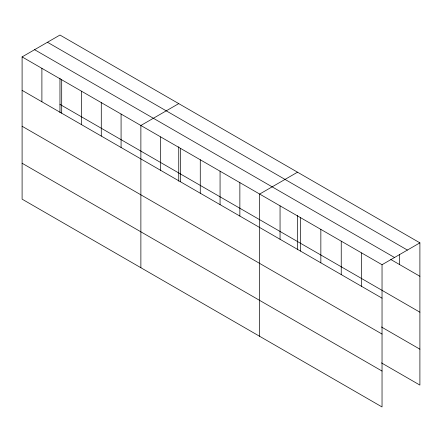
<?xml version="1.0" encoding="UTF-8"?>
<svg xmlns="http://www.w3.org/2000/svg" width="442" height="442" viewBox="0 0 442 442"><rect width="100%" height="100%" fill="white"/><g stroke="black" fill="none" stroke-linecap="round" stroke-linejoin="round"><path stroke-width="0.66" d="M22.1 56.907L382.037 264.714L382.037 406.955L22.1 199.149L22.1 56.907L59.963 35.045L419.9 242.851L419.9 385.092L381.44 362.888M178.745 103.621L140.876 125.484L140.876 267.725M297.521 172.198L259.658 194.06L259.658 336.301M382.037 264.714L419.9 242.851M47.471 42.261L407.402 250.067M34.598 49.692L394.529 257.498M390.761 259.471L419.9 276.294M59.963 104.389L419.9 312.201M22.1 90.35L382.037 298.157M381.44 326.986L419.9 349.191M22.1 126.252L382.037 334.058M22.1 163.242L382.037 371.053M399.502 254.283L399.502 264.52M361.639 252.935L361.639 286.383M341.241 241.161L341.241 274.604M320.848 229.387L320.848 262.83M300.449 217.608L300.449 251.056M297.521 215.309L297.521 249.763M280.051 205.834L280.051 239.277M239.862 182.629L239.862 216.072M220.066 171.198L220.066 204.64M200.27 159.772L200.27 193.215M180.474 148.341L180.474 181.784M178.745 146.733L178.745 181.187M160.673 136.91L160.673 170.352M121.08 114.053L121.08 147.495M101.284 102.621L101.284 136.064M81.488 91.196L81.488 124.638M61.692 79.764L61.692 113.207M59.963 78.157L59.963 112.611M41.896 68.333L41.896 101.776"/></g></svg>
